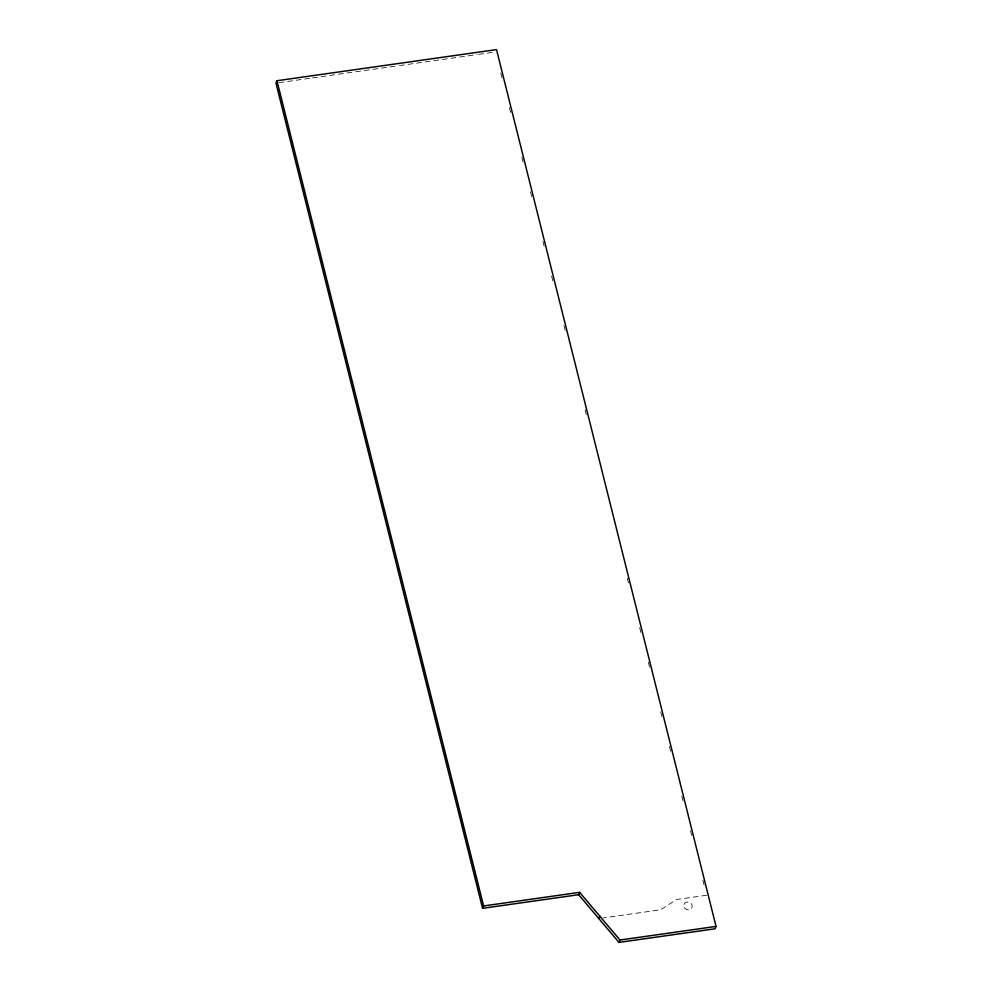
<?xml version="1.0" encoding="UTF-8"?>
<svg xmlns="http://www.w3.org/2000/svg" width="992" height="992" viewBox="0 0 992 992"><rect width="100%" height="100%" fill="white"/><g stroke="black" fill="none" stroke-linecap="round" stroke-linejoin="round"><path stroke-width="0.74" stroke-dasharray="4.96 3.72" d="M279 82.658L311.017 78.12M312.542 77.897L336.933 74.45M338.458 74.226L362.849 70.767M364.374 70.556L397.916 65.794M399.441 65.584L477.202 54.56M478.727 54.349L493.966 52.179M706.639 895.255L676.457 899.533L660.598 909.8L603.334 917.91M500.762 73.011L502.274 79.025M509.417 107.582L510.93 113.596M521.842 157.195L523.342 163.209M530.497 191.766L532.01 197.78M542.922 241.366L544.422 247.38M551.577 275.937L553.077 281.951M564.002 325.55L565.502 331.564M585.069 409.733L586.582 415.735M627.229 578.088L628.73 584.102M639.654 627.688L641.154 633.702M648.309 662.259L649.81 668.273M660.722 711.872L662.234 717.886M669.389 746.443L670.89 752.457M681.802 796.043L683.314 802.057M690.457 830.626L691.97 836.64M702.882 880.226L704.382 886.24M684.269 907.482A4.29 3.844 23.1 0 0 691.598 908.238A4.29 3.844 23.1 0 0 688.126 902.026A4.29 3.844 23.1 0 0 684.269 907.482"/><path stroke-width="1.49" d="M276.966 80.724L275.95 83.092L482.583 908.325L578.634 894.71L618.983 942.4L715.034 928.785L716.05 926.416L496.508 49.6L276.966 80.724L483.588 905.956L482.583 908.325M578.634 894.71L579.638 892.341L620 940.032L716.05 926.416M598.808 918.555L599.825 916.186M618.983 942.4L620 940.032M483.588 905.956L579.638 892.341"/></g></svg>
